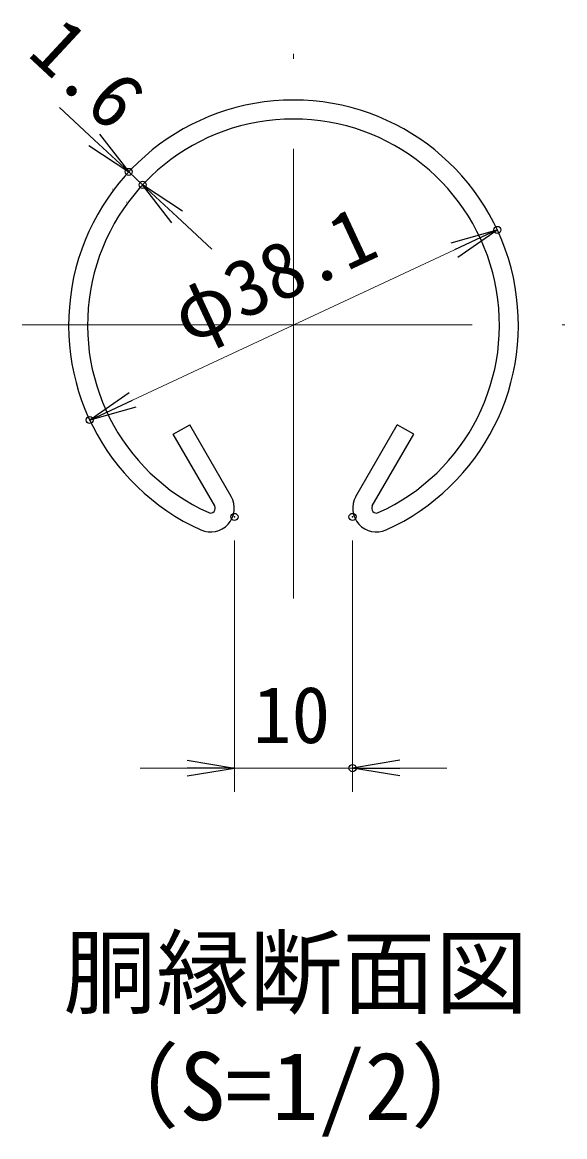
# Model space of a CAD drawing. Units: millimetres, scale not verified. Extents: x -10499 to 10501, y -7424 to 7426.
# Drawn here: x 1269 to 2418, y -2134 to 226 of the extents above; entities that cross this region are included whole.
import ezdxf
from ezdxf.enums import TextEntityAlignment as Align

# ---------------------------------------------------------------- set-up
doc = ezdxf.new("R2010")
doc.units = ezdxf.units.MM
doc.header["$LTSCALE"] = 30
doc.header["$PDMODE"] = 32
doc.header["$PDSIZE"] = 15
doc.linetypes.add('USER1', pattern=[50.8, 31.75, -6.35, 6.35, -6.35])
for name, color, linetype, lineweight in [('0-1_D-STR1', 1, 'Continuous', 25), ('0-4_D-BMK', 2, 'USER1', 13), ('0-6_D-STR-DIM', 7, 'Continuous', 13), ('0-B_D-TTL-TXT', 7, 'Continuous', 13)]:
    doc.layers.add(name, color=color, linetype=linetype, lineweight=lineweight)
doc.layers.add('0-7_0', color=7, linetype='Continuous')
doc.layers.add('0-8_Defpoints', color=8, linetype='Continuous')
doc.styles.add('ＭＳ ゴシック', font='')
doc.styles.get('ＭＳ ゴシック').set_extended_font_data('MS Gothic')

# ---------------------------------------------------------------- blocks, each defined once
blk = doc.blocks.new('_Open')
at = {"layer": '0-7_0'}
blk.add_line((-30, 5), (0, 0), dxfattribs=at)
blk.add_lwpolyline([(-30, -5), (0, 0), (-30, 0)], dxfattribs=at)

msp = doc.modelspace()

# ---------------------------------------------------------------- linework, layer by layer
at = {"layer": '0-1_D-STR1'}
for p, q in [((1588.87, -646.51), (1623.6, -626.45)), ((1711.33, -778.41), (1623.6, -626.45)), ((1975.54, -778.41), (2063.27, -626.45)), ((2098.01, -646.51), (2063.27, -626.45)), ((1676.6, -798.46), (1588.87, -646.51)), ((2010.28, -798.46), (2098.01, -646.51))]:
    msp.add_line(p, q, dxfattribs=at)
for centre, radius, start, end in [((1843.44, -415.18), 476.25, 294.32478, 245.67522), ((1843.44, -415.18), 436.14, 294.32478, 245.67522), ((1667.92, -803.47), 50.13, 245.67522, 30), ((2018.96, -803.47), 50.13, 150, 294.32478), ((1667.92, -803.47), 10.03, 245.67522, 30), ((2018.96, -803.47), 10.03, 150, 294.32478)]:
    msp.add_arc(centre, radius, start, end, dxfattribs=at)
at = {"layer": '0-4_D-BMK'}
for p, q in [((1843.44, -994.72), (1843.44, 159.17)), ((1269.09, -415.18), (2417.79, -415.18))]:
    msp.add_line(p, q, dxfattribs=at)
at = {"layer": '0-6_D-STR-DIM'}
for p, q in [((1421.22, -23.01), (1347.95, 45.04)), ((1523.88, -118.36), (1494.49, -91.07)), ((1460.46, -127.7), (1460.76, -127.7)), ((1489.85, -155), (1490.15, -155)), ((1597.15, -186.42), (1670.42, -254.47)), ((1502.44, -574.19), (2184.44, -256.18)), ((1718.44, -871.61), (1718.44, -1403.61)), ((1968.44, -871.61), (1968.44, -1403.61)), ((1618.44, -1353.61), (1518.44, -1353.61)), ((1718.44, -1353.61), (1968.44, -1353.61)), ((2068.44, -1353.61), (2168.44, -1353.61))]:
    msp.add_line(p, q, dxfattribs=at)
at = {"layer": '0-8_Defpoints'}
for p in [(1494.49, -91.07), (1494.49, -91.07), (1523.88, -118.36), (2275.07, -213.92), (1411.8, -616.45), (1718.44, -821.61), (1968.44, -821.61), (1968.44, -1353.61)]:
    msp.add_point(p, dxfattribs=at)

# ---------------------------------------------------------------- block references
at = {"layer": '0-6_D-STR-DIM', "xscale": 3.333333, "yscale": 3.333333}
for p, rotation in [((1494.49, -91.07), 317.11285), ((1523.88, -118.36), 137.11285), ((2275.07, -213.92), 24.99865), ((1411.8, -616.45), 204.99865), ((1968.44, -1353.61), 180)]:
    msp.add_blockref('_Open', p, dxfattribs=dict(at, rotation=rotation))
msp.add_blockref('_Open', (1718.44, -1353.61), dxfattribs=at)

# ---------------------------------------------------------------- texts
at = {"layer": '0-6_D-STR-DIM', "style": 'ＭＳ ゴシック'}
for s, rotation, p in [('1.6', 317.113, (1252.52, 130.63)), ('φ38.1', 24.999, (1635.8, -490.95))]:
    msp.add_text(s, height=120.3, rotation=rotation, dxfattribs=at).set_placement(p, align=Align.BOTTOM_LEFT)
msp.add_text('10', height=120.3, dxfattribs=at).set_placement((1757.44, -1336.74), align=Align.BOTTOM_LEFT)
at = {"layer": '0-B_D-TTL-TXT', "style": 'ＭＳ ゴシック'}
for s, p in [('胴縁断面図', (1356.13, -1901.79)), ('（S=1/2）', (1404.86, -2142.27))]:
    msp.add_text(s, height=144.3, dxfattribs=at).set_placement(p, align=Align.BOTTOM_LEFT)

doc.saveas('drawing.dxf')
